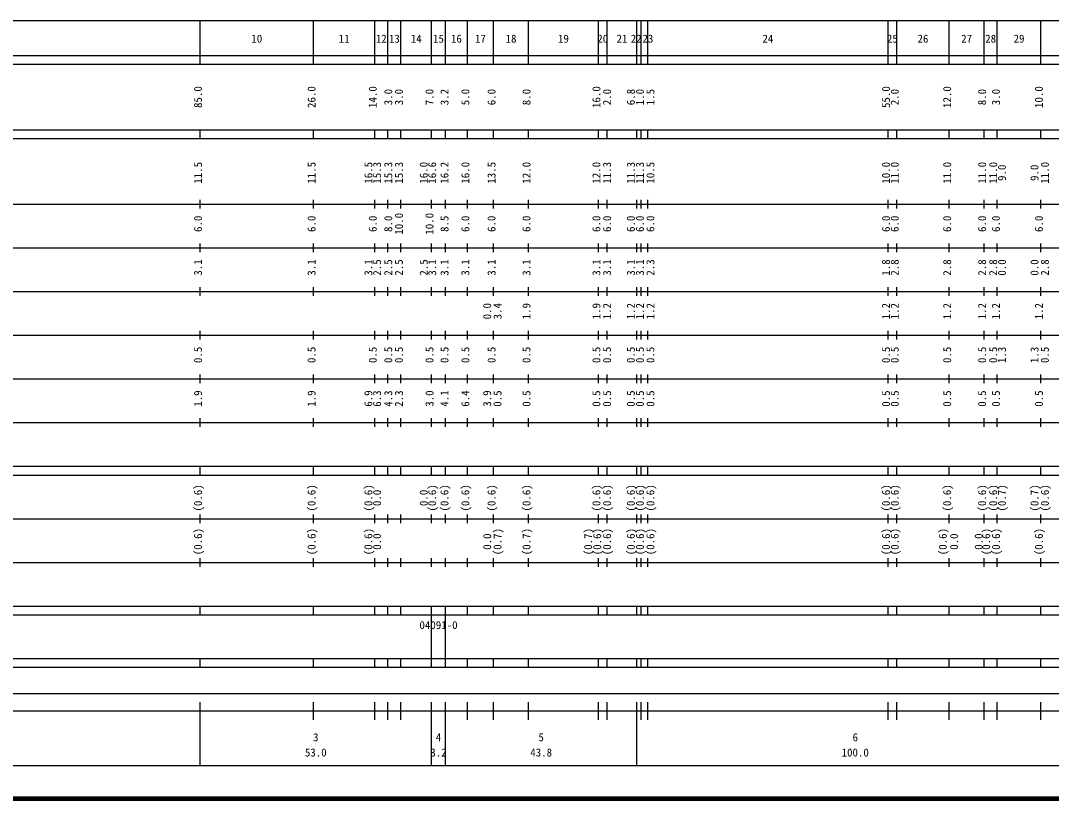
# Model space of a CAD drawing. Units: millimetres on the paper, enlarged 1000 times. Extents: x 40000 to 680000, y 20000 to 380000.
# Drawn here: x 226933 to 462903, y 20000 to 198000 of the extents above; entities that cross this region are included whole.
import ezdxf
from ezdxf.enums import TextEntityAlignment as Align

# ---------------------------------------------------------------- set-up
doc = ezdxf.new("R2010")
doc.units = ezdxf.units.MM
doc.header["$LTSCALE"] = 1000
doc.layers.add('M-TTL', color=2, linetype='Continuous', lineweight=140)
doc.layers.add('M-TTL-BAND', color=7, linetype='Continuous', lineweight=25)
doc.styles.add('ＭＳ ゴシック', font='')
doc.styles.get('ＭＳ ゴシック').set_extended_font_data('MS Gothic')

msp = doc.modelspace()

# ---------------------------------------------------------------- linework, layer by layer
at = {"layer": 'M-TTL'}
msp.add_line((40000, 20000), (680000, 20000), dxfattribs=at)
at = {"layer": 'M-TTL-BAND'}
for p, q in [((68000, 198000), (579000, 198000)), ((268000, 188000), (268000, 198000)), ((294000, 188000), (294000, 198000)), ((308000, 188000), (308000, 198000)), ((311000, 188000), (311000, 198000)), ((314000, 188000), (314000, 198000)), ((321000, 188000), (321000, 198000)), ((324200, 188000), (324200, 198000)), ((329200, 188000), (329200, 198000)), ((335200, 188000), (335200, 198000)), ((343200, 188000), (343200, 198000)), ((359200, 188000), (359200, 198000)), ((361200, 188000), (361200, 198000)), ((368000, 188000), (368000, 198000)), ((369000, 188000), (369000, 198000)), ((370500, 188000), (370500, 198000)), ((425500, 188000), (425500, 198000)), ((427500, 188000), (427500, 198000)), ((439500, 188000), (439500, 198000)), ((447500, 188000), (447500, 198000)), ((450500, 188000), (450500, 198000)), ((460500, 188000), (460500, 198000)), ((40000, 190000), (579000, 190000)), ((40000, 188000), (579000, 188000)), ((40000, 173000), (579000, 173000)), ((268000, 171000), (268000, 173000)), ((294000, 171000), (294000, 173000)), ((308000, 171000), (308000, 173000)), ((311000, 171000), (311000, 173000)), ((314000, 171000), (314000, 173000)), ((321000, 171000), (321000, 173000)), ((324200, 171000), (324200, 173000)), ((329200, 171000), (329200, 173000)), ((335200, 171000), (335200, 173000)), ((343200, 171000), (343200, 173000)), ((359200, 171000), (359200, 173000)), ((361200, 171000), (361200, 173000)), ((368000, 171000), (368000, 173000)), ((369000, 171000), (369000, 173000)), ((370500, 171000), (370500, 173000)), ((425500, 171000), (425500, 173000)), ((427500, 171000), (427500, 173000)), ((439500, 171000), (439500, 173000)), ((447500, 171000), (447500, 173000)), ((450500, 171000), (450500, 173000)), ((460500, 171000), (460500, 173000)), ((40000, 171000), (579000, 171000)), ((40000, 156000), (579000, 156000)), ((268000, 155000), (268000, 157000)), ((294000, 155000), (294000, 157000)), ((308000, 155000), (308000, 157000)), ((311000, 155000), (311000, 157000)), ((314000, 155000), (314000, 157000)), ((321000, 155000), (321000, 157000)), ((324200, 155000), (324200, 157000)), ((329200, 155000), (329200, 157000)), ((335200, 155000), (335200, 157000)), ((343200, 155000), (343200, 157000)), ((359200, 155000), (359200, 157000)), ((361200, 155000), (361200, 157000)), ((368000, 155000), (368000, 157000)), ((369000, 155000), (369000, 157000)), ((370500, 155000), (370500, 157000)), ((425500, 155000), (425500, 157000)), ((427500, 155000), (427500, 157000)), ((439500, 155000), (439500, 157000)), ((447500, 155000), (447500, 157000)), ((450500, 155000), (450500, 157000)), ((460500, 155000), (460500, 157000)), ((268000, 145000), (268000, 147000)), ((294000, 145000), (294000, 147000)), ((308000, 145000), (308000, 147000)), ((311000, 145000), (311000, 147000)), ((314000, 145000), (314000, 147000)), ((321000, 145000), (321000, 147000)), ((324200, 145000), (324200, 147000)), ((329200, 145000), (329200, 147000)), ((335200, 145000), (335200, 147000)), ((343200, 145000), (343200, 147000)), ((359200, 145000), (359200, 147000)), ((361200, 145000), (361200, 147000)), ((368000, 145000), (368000, 147000)), ((369000, 145000), (369000, 147000)), ((370500, 145000), (370500, 147000)), ((425500, 145000), (425500, 147000)), ((427500, 145000), (427500, 147000)), ((439500, 145000), (439500, 147000)), ((447500, 145000), (447500, 147000)), ((450500, 145000), (450500, 147000)), ((460500, 145000), (460500, 147000)), ((46000, 146000), (579000, 146000)), ((268000, 135000), (268000, 137000)), ((294000, 135000), (294000, 137000)), ((308000, 135000), (308000, 137000)), ((311000, 135000), (311000, 137000)), ((314000, 135000), (314000, 137000)), ((321000, 135000), (321000, 137000)), ((324200, 135000), (324200, 137000)), ((329200, 135000), (329200, 137000)), ((335200, 135000), (335200, 137000)), ((343200, 135000), (343200, 137000)), ((359200, 135000), (359200, 137000)), ((361200, 135000), (361200, 137000)), ((368000, 135000), (368000, 137000)), ((369000, 135000), (369000, 137000)), ((370500, 135000), (370500, 137000)), ((425500, 135000), (425500, 137000)), ((427500, 135000), (427500, 137000)), ((439500, 135000), (439500, 137000)), ((447500, 135000), (447500, 137000)), ((450500, 135000), (450500, 137000)), ((460500, 135000), (460500, 137000)), ((52000, 136000), (579000, 136000)), ((46000, 126000), (579000, 126000)), ((268000, 125000), (268000, 127000)), ((294000, 125000), (294000, 127000)), ((308000, 125000), (308000, 127000)), ((311000, 125000), (311000, 127000)), ((314000, 125000), (314000, 127000)), ((321000, 125000), (321000, 127000)), ((324200, 125000), (324200, 127000)), ((329200, 125000), (329200, 127000)), ((335200, 125000), (335200, 127000)), ((343200, 125000), (343200, 127000)), ((359200, 125000), (359200, 127000)), ((361200, 125000), (361200, 127000)), ((368000, 125000), (368000, 127000)), ((369000, 125000), (369000, 127000)), ((370500, 125000), (370500, 127000)), ((425500, 125000), (425500, 127000)), ((427500, 125000), (427500, 127000)), ((439500, 125000), (439500, 127000)), ((447500, 125000), (447500, 127000)), ((450500, 125000), (450500, 127000)), ((460500, 125000), (460500, 127000)), ((52000, 116000), (579000, 116000)), ((268000, 115000), (268000, 117000)), ((294000, 115000), (294000, 117000)), ((308000, 115000), (308000, 117000)), ((311000, 115000), (311000, 117000)), ((314000, 115000), (314000, 117000)), ((321000, 115000), (321000, 117000)), ((324200, 115000), (324200, 117000)), ((329200, 115000), (329200, 117000)), ((335200, 115000), (335200, 117000)), ((343200, 115000), (343200, 117000)), ((359200, 115000), (359200, 117000)), ((361200, 115000), (361200, 117000)), ((368000, 115000), (368000, 117000)), ((369000, 115000), (369000, 117000)), ((370500, 115000), (370500, 117000)), ((425500, 115000), (425500, 117000)), ((427500, 115000), (427500, 117000)), ((439500, 115000), (439500, 117000)), ((447500, 115000), (447500, 117000)), ((450500, 115000), (450500, 117000)), ((460500, 115000), (460500, 117000)), ((268000, 105000), (268000, 107000)), ((294000, 105000), (294000, 107000)), ((308000, 105000), (308000, 107000)), ((311000, 105000), (311000, 107000)), ((314000, 105000), (314000, 107000)), ((321000, 105000), (321000, 107000)), ((324200, 105000), (324200, 107000)), ((329200, 105000), (329200, 107000)), ((335200, 105000), (335200, 107000)), ((343200, 105000), (343200, 107000)), ((359200, 105000), (359200, 107000)), ((361200, 105000), (361200, 107000)), ((368000, 105000), (368000, 107000)), ((369000, 105000), (369000, 107000)), ((370500, 105000), (370500, 107000)), ((425500, 105000), (425500, 107000)), ((427500, 105000), (427500, 107000)), ((439500, 105000), (439500, 107000)), ((447500, 105000), (447500, 107000)), ((450500, 105000), (450500, 107000)), ((460500, 105000), (460500, 107000)), ((46000, 106000), (579000, 106000)), ((40000, 96000), (579000, 96000)), ((268000, 94000), (268000, 96000)), ((294000, 94000), (294000, 96000)), ((308000, 94000), (308000, 96000)), ((311000, 94000), (311000, 96000)), ((314000, 94000), (314000, 96000)), ((321000, 94000), (321000, 96000)), ((324200, 94000), (324200, 96000)), ((329200, 94000), (329200, 96000)), ((335200, 94000), (335200, 96000)), ((343200, 94000), (343200, 96000)), ((359200, 94000), (359200, 96000)), ((361200, 94000), (361200, 96000)), ((368000, 94000), (368000, 96000)), ((369000, 94000), (369000, 96000)), ((370500, 94000), (370500, 96000)), ((425500, 94000), (425500, 96000)), ((427500, 94000), (427500, 96000)), ((439500, 94000), (439500, 96000)), ((447500, 94000), (447500, 96000)), ((450500, 94000), (450500, 96000)), ((460500, 94000), (460500, 96000)), ((40000, 94000), (579000, 94000)), ((268000, 83000), (268000, 85000)), ((294000, 83000), (294000, 85000)), ((308000, 83000), (308000, 85000)), ((311000, 83000), (311000, 85000)), ((314000, 83000), (314000, 85000)), ((321000, 83000), (321000, 85000)), ((324200, 83000), (324200, 85000)), ((329200, 83000), (329200, 85000)), ((335200, 83000), (335200, 85000)), ((343200, 83000), (343200, 85000)), ((359200, 83000), (359200, 85000)), ((361200, 83000), (361200, 85000)), ((368000, 83000), (368000, 85000)), ((369000, 83000), (369000, 85000)), ((370500, 83000), (370500, 85000)), ((425500, 83000), (425500, 85000)), ((427500, 83000), (427500, 85000)), ((439500, 83000), (439500, 85000)), ((447500, 83000), (447500, 85000)), ((450500, 83000), (450500, 85000)), ((460500, 83000), (460500, 85000)), ((49000, 84000), (579000, 84000)), ((40000, 74000), (579000, 74000)), ((268000, 73000), (268000, 75000)), ((294000, 73000), (294000, 75000)), ((308000, 73000), (308000, 75000)), ((311000, 73000), (311000, 75000)), ((314000, 73000), (314000, 75000)), ((321000, 73000), (321000, 75000)), ((324200, 73000), (324200, 75000)), ((329200, 73000), (329200, 75000)), ((335200, 73000), (335200, 75000)), ((343200, 73000), (343200, 75000)), ((359200, 73000), (359200, 75000)), ((361200, 73000), (361200, 75000)), ((368000, 73000), (368000, 75000)), ((369000, 73000), (369000, 75000)), ((370500, 73000), (370500, 75000)), ((425500, 73000), (425500, 75000)), ((427500, 73000), (427500, 75000)), ((439500, 73000), (439500, 75000)), ((447500, 73000), (447500, 75000)), ((450500, 73000), (450500, 75000)), ((460500, 73000), (460500, 75000)), ((40000, 64000), (579000, 64000)), ((268000, 62000), (268000, 64000)), ((294000, 62000), (294000, 64000)), ((308000, 62000), (308000, 64000)), ((311000, 62000), (311000, 64000)), ((314000, 62000), (314000, 64000)), ((321000, 62000), (321000, 64000)), ((324200, 62000), (324200, 64000)), ((329200, 62000), (329200, 64000)), ((335200, 62000), (335200, 64000)), ((343200, 62000), (343200, 64000)), ((359200, 62000), (359200, 64000)), ((361200, 62000), (361200, 64000)), ((368000, 62000), (368000, 64000)), ((369000, 62000), (369000, 64000)), ((370500, 62000), (370500, 64000)), ((425500, 62000), (425500, 64000)), ((427500, 62000), (427500, 64000)), ((439500, 62000), (439500, 64000)), ((447500, 62000), (447500, 64000)), ((450500, 62000), (450500, 64000)), ((460500, 62000), (460500, 64000)), ((40000, 62000), (579000, 62000)), ((321000, 52000), (321000, 62000)), ((324200, 52000), (324200, 62000)), ((40000, 52000), (579000, 52000)), ((268000, 50000), (268000, 52000)), ((294000, 50000), (294000, 52000)), ((308000, 50000), (308000, 52000)), ((311000, 50000), (311000, 52000)), ((314000, 50000), (314000, 52000)), ((321000, 50000), (321000, 52000)), ((324200, 50000), (324200, 52000)), ((329200, 50000), (329200, 52000)), ((335200, 50000), (335200, 52000)), ((343200, 50000), (343200, 52000)), ((359200, 50000), (359200, 52000)), ((361200, 50000), (361200, 52000)), ((368000, 50000), (368000, 52000)), ((369000, 50000), (369000, 52000)), ((370500, 50000), (370500, 52000)), ((425500, 50000), (425500, 52000)), ((427500, 50000), (427500, 52000)), ((439500, 50000), (439500, 52000)), ((447500, 50000), (447500, 52000)), ((450500, 50000), (450500, 52000)), ((460500, 50000), (460500, 52000)), ((40000, 50000), (579000, 50000)), ((71000, 44000), (565000, 44000)), ((268000, 27500), (268000, 42000)), ((294000, 38000), (294000, 42000)), ((308000, 38000), (308000, 42000)), ((311000, 38000), (311000, 42000)), ((314000, 38000), (314000, 42000)), ((321000, 27500), (321000, 42000)), ((324200, 27500), (324200, 42000)), ((329200, 38000), (329200, 42000)), ((335200, 38000), (335200, 42000)), ((343200, 38000), (343200, 42000)), ((359200, 38000), (359200, 42000)), ((361200, 38000), (361200, 42000)), ((368000, 27500), (368000, 42000)), ((369000, 38000), (369000, 42000)), ((370500, 38000), (370500, 42000)), ((425500, 38000), (425500, 42000)), ((427500, 38000), (427500, 42000)), ((439500, 38000), (439500, 42000)), ((447500, 38000), (447500, 42000)), ((450500, 38000), (450500, 42000)), ((460500, 38000), (460500, 42000)), ((40000, 40000), (579000, 40000)), ((68000, 27500), (579000, 27500))]:
    msp.add_line(p, q, dxfattribs=at)

# ---------------------------------------------------------------- texts
at = {"layer": 'M-TTL-BAND', "style": 'ＭＳ ゴシック'}
for s, p in [('10', (281000, 192405)), ('11', (301000, 192405)), ('12', (309500, 192405)), ('13', (312500, 192405)), ('14', (317500, 192405)), ('15', (322600, 192405)), ('16', (326700, 192405)), ('17', (332200, 192405)), ('18', (339200, 192405)), ('19', (351200, 192405)), ('20', (360200, 192405)), ('21', (364600, 192405)), ('22', (367850, 192405)), ('23', (370535, 192405)), ('24', (398000, 192405)), ('25', (426500, 192405)), ('26', (433500, 192405)), ('27', (443500, 192405)), ('28', (449000, 192405)), ('29', (455500, 192405)), ('3', (294500, 32523)), ('4', (322600, 32523)), ('5', (346100, 32523)), ('6', (418000, 32523)), ('53.0', (294500, 29033)), ('3.2', (322600, 29033)), ('43.8', (346100, 29033)), ('100.0', (418000, 29033))]:
    msp.add_text(s, height=1833, dxfattribs=at).set_placement(p, align=Align.BOTTOM_CENTER)
for s, p in [('85.0', (269000, 180500)), ('26.0', (295000, 180500)), ('14.0', (309000, 180500)), ('3.0', (312554, 180500)), ('3.0', (315000, 180500)), ('7.0', (322000, 180500)), ('3.2', (325431, 180500)), ('5.0', (330200, 180500)), ('6.0', (336200, 180500)), ('8.0', (344200, 180500)), ('16.0', (360200, 180500)), ('2.0', (362643, 180500)), ('6.8', (368092, 180500)), ('1.0', (370170, 180500)), ('1.5', (372567, 180500)), ('55.0', (426500, 180500)), ('2.0', (428500, 180500)), ('12.0', (440500, 180500)), ('8.0', (448500, 180500)), ('3.0', (451673, 180500)), ('10.0', (461500, 180500)), ('11.5', (269000, 163174)), ('11.5', (295000, 163174)), ('16.5', (308000, 163174)), ('15.3', (309992, 163174)), ('15.3', (312554, 163174)), ('15.3', (315000, 163174)), ('16.0', (320667, 163174)), ('16.6', (322612, 163174)), ('16.2', (325431, 163174)), ('16.0', (330200, 163174)), ('13.5', (336200, 163174)), ('12.0', (344200, 163174)), ('12.0', (360200, 163174)), ('11.3', (362643, 163174)), ('11.3', (368092, 163174)), ('11.3', (370170, 163174)), ('10.5', (372567, 163174)), ('10.0', (426500, 163174)), ('11.0', (428500, 163174)), ('11.0', (440500, 163174)), ('11.0', (448500, 163174)), ('11.0', (451028, 163174)), ('11.0', (462870, 163174)), ('9.0', (453043, 163174)), ('9.0', (460500, 163174)), ('10.0', (315000, 151500)), ('10.0', (322000, 151500)), ('6.0', (269000, 151500)), ('6.0', (295000, 151500)), ('6.0', (309000, 151500)), ('8.0', (312554, 151500)), ('8.5', (325431, 151500)), ('6.0', (330200, 151500)), ('6.0', (336200, 151500)), ('6.0', (344200, 151500)), ('6.0', (360200, 151500)), ('6.0', (362643, 151500)), ('6.0', (368092, 151500)), ('6.0', (370170, 151500)), ('6.0', (372567, 151500)), ('6.0', (426500, 151500)), ('6.0', (428500, 151500)), ('6.0', (440500, 151500)), ('6.0', (448500, 151500)), ('6.0', (451673, 151500)), ('6.0', (461500, 151500)), ('3.1', (269000, 141500)), ('3.1', (295000, 141500)), ('3.1', (308000, 141500)), ('2.5', (309992, 141500)), ('2.5', (312554, 141500)), ('2.5', (315000, 141500)), ('2.5', (320667, 141500)), ('3.1', (322612, 141500)), ('3.1', (325431, 141500)), ('3.1', (330200, 141500)), ('3.1', (336200, 141500)), ('3.1', (344200, 141500)), ('3.1', (360200, 141500)), ('3.1', (362643, 141500)), ('3.1', (368092, 141500)), ('3.1', (370170, 141500)), ('2.3', (372567, 141500)), ('1.8', (426500, 141500)), ('2.8', (428500, 141500)), ('2.8', (440500, 141500)), ('2.8', (448500, 141500)), ('2.8', (451028, 141500)), ('0.0', (453043, 141500)), ('0.0', (460500, 141500)), ('2.8', (462870, 141500)), ('0.0', (335200, 131500)), ('3.4', (337570, 131500)), ('1.9', (344200, 131500)), ('1.9', (360200, 131500)), ('1.2', (362643, 131500)), ('1.2', (368092, 131500)), ('1.2', (370170, 131500)), ('1.2', (372567, 131500)), ('1.2', (426500, 131500)), ('1.2', (428500, 131500)), ('1.2', (440500, 131500)), ('1.2', (448500, 131500)), ('1.2', (451673, 131500)), ('1.2', (461500, 131500)), ('0.5', (269000, 121500)), ('0.5', (295000, 121500)), ('0.5', (309000, 121500)), ('0.5', (312554, 121500)), ('0.5', (315000, 121500)), ('0.5', (322000, 121500)), ('0.5', (325431, 121500)), ('0.5', (330200, 121500)), ('0.5', (336200, 121500)), ('0.5', (344200, 121500)), ('0.5', (360200, 121500)), ('0.5', (362643, 121500)), ('0.5', (368092, 121500)), ('0.5', (370170, 121500)), ('0.5', (372567, 121500)), ('0.5', (426500, 121500)), ('0.5', (428500, 121500)), ('0.5', (440500, 121500)), ('0.5', (448500, 121500)), ('0.5', (451028, 121500)), ('1.3', (453043, 121500)), ('1.3', (460500, 121500)), ('0.5', (462870, 121500)), ('6.4', (330200, 111500)), ('1.9', (269000, 111500)), ('1.9', (295000, 111500)), ('6.9', (308000, 111500)), ('6.3', (309992, 111500)), ('4.3', (312554, 111500)), ('2.3', (315000, 111500)), ('3.0', (322000, 111500)), ('4.1', (325431, 111500)), ('3.9', (335200, 111500)), ('0.5', (337570, 111500)), ('0.5', (344200, 111500)), ('0.5', (360200, 111500)), ('0.5', (362643, 111500)), ('0.5', (368092, 111500)), ('0.5', (370170, 111500)), ('0.5', (372567, 111500)), ('0.5', (426500, 111500)), ('0.5', (428500, 111500)), ('0.5', (440500, 111500)), ('0.5', (448500, 111500)), ('0.5', (451673, 111500)), ('0.5', (461500, 111500)), ('(0.6)', (269000, 88764)), ('(0.6)', (295000, 88764)), ('(0.6)', (308000, 88764)), ('0.0', (309992, 88764)), ('0.0', (320667, 88764)), ('(0.6)', (322612, 88764)), ('(0.6)', (325431, 88764)), ('(0.6)', (330200, 88764)), ('(0.6)', (336200, 88764)), ('(0.6)', (344200, 88764)), ('(0.6)', (360200, 88764)), ('(0.6)', (362643, 88764)), ('(0.6)', (368092, 88764)), ('(0.6)', (370170, 88764)), ('(0.6)', (372567, 88764)), ('(0.6)', (426500, 88764)), ('(0.6)', (428500, 88764)), ('(0.6)', (440500, 88764)), ('(0.6)', (448500, 88764)), ('(0.6)', (451028, 88764)), ('(0.7)', (453043, 88764)), ('(0.7)', (460500, 88764)), ('(0.6)', (462870, 88764)), ('(0.6)', (269000, 78764)), ('(0.6)', (295000, 78764)), ('(0.6)', (308000, 78764)), ('0.0', (309992, 78764)), ('0.0', (335200, 78764)), ('(0.7)', (337570, 78764)), ('(0.7)', (344200, 78764)), ('(0.7)', (358313, 78764)), ('(0.6)', (360387, 78764)), ('(0.6)', (362643, 78764)), ('(0.6)', (368092, 78764)), ('(0.6)', (370170, 78764)), ('(0.6)', (372567, 78764)), ('(0.6)', (426500, 78764)), ('(0.6)', (428500, 78764)), ('(0.6)', (439500, 78764)), ('(0.6)', (449427, 78764)), ('(0.6)', (451673, 78764)), ('(0.6)', (461500, 78764))]:
    msp.add_text(s, height=1833, rotation=90, dxfattribs=at).set_placement(p, align=Align.BOTTOM_CENTER)
for p in [(440620, 78764), (446250, 78764)]:
    msp.add_text('0.0', height=1833, rotation=90, dxfattribs=at).set_placement(p, align=Align.MIDDLE_CENTER)
msp.add_text('04091-0', height=1833, dxfattribs=at).set_placement((322600, 59655), align=Align.MIDDLE_CENTER)

doc.saveas('drawing.dxf')
